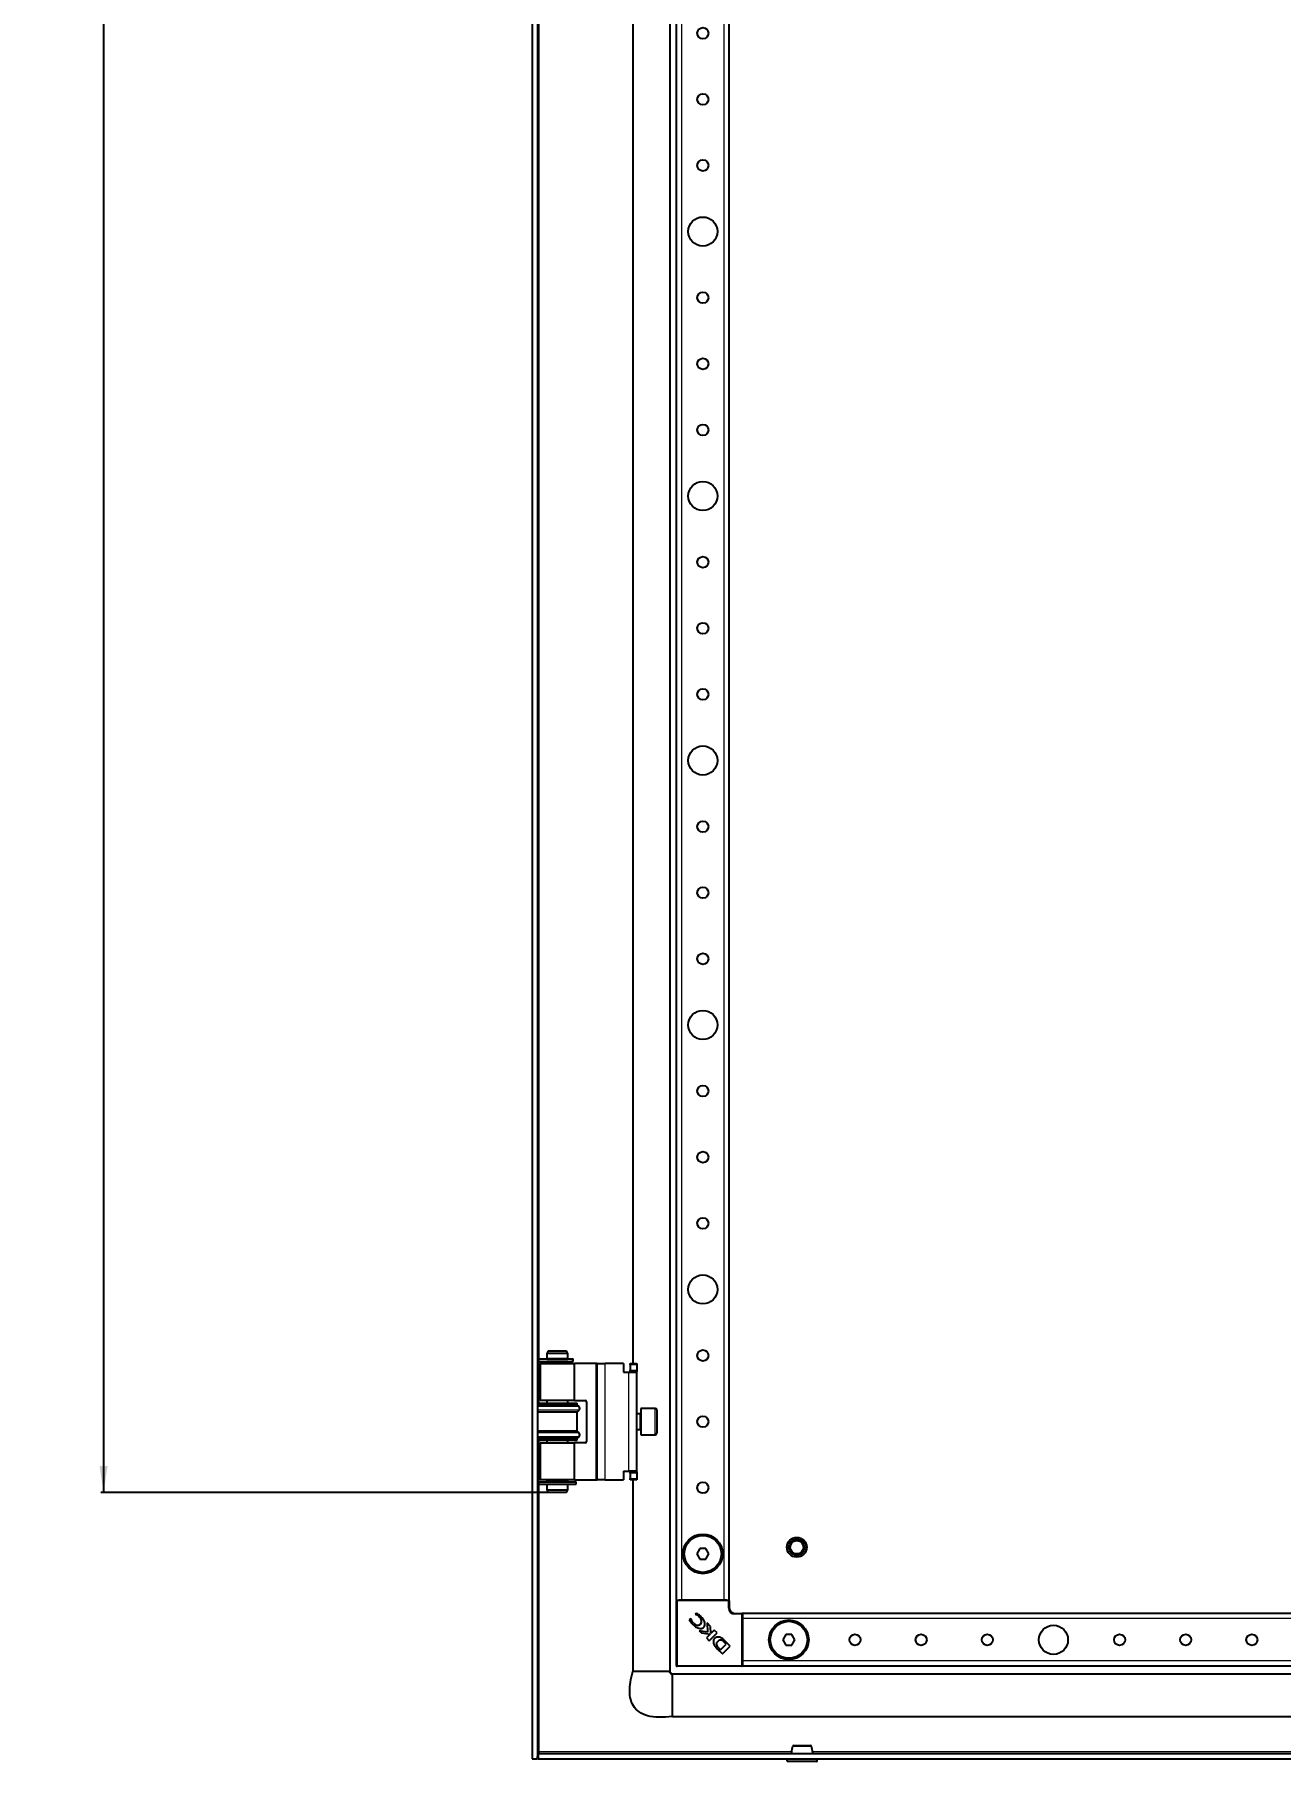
# Model space of a CAD drawing. Header units: millimetres. Extents: x -469 to 1511, y -1228 to 1043.
# Drawn here: x 589 to 1060, y -1101 to -448 of the extents above; entities that cross this region are included whole.
import ezdxf

# ---------------------------------------------------------------- set-up
doc = ezdxf.new("R2010")
doc.units = ezdxf.units.MM
doc.layers.add('FORMAT', color=7, linetype='Continuous')
doc.styles.add('SLDTEXTSTYLE0', font='TXT', dxfattribs={"width": 0.75})
doc.dimstyles.new('SLDDIMSTYLE0', dxfattribs={"dimtxt": 20, "dimasz": 10, "dimexe": 0, "dimexo": 0.0625, "dimgap": 5, "dimtad": 2, "dimdec": 1, "dimrnd": 1e-09, "dimzin": 12, "dimdsep": 46, "dimtxsty": 'SLDTEXTSTYLE0', "dimsah": 1, "dimcen": 0.09, "dimadec": 0, "dimazin": 3, "dimtfac": 1, "dimtofl": 0, "dimtmove": 0, "dimatfit": 3, "dimfxl": 0, "dimfrac": 2, "dimtolj": 1, "dimtzin": 12, "dimarcsym": 0})

# ---------------------------------------------------------------- blocks, each defined once
blk = doc.blocks.new('_D_7')
at = {"layer": 'FORMAT'}
for p, q in [((783.5, 754.27), (614.43, 754.27)), ((615.43, 754.27), (615.43, -999.23)), ((783.5, -999.23), (614.43, -999.23))]:
    blk.add_line(p, q, dxfattribs=at)
for points in [[(615.43, 754.27), (613.89, 744.27), (616.97, 744.27)], [(615.43, -999.23), (616.97, -989.23), (613.89, -989.23)]]:
    blk.add_solid(points, dxfattribs=at)
at = {"layer": 'FORMAT', "insert": (589.65, -163.12), "char_height": 20, "attachment_point": 1, "rotation": 90, "style": 'SLDTEXTSTYLE0'}
blk.add_mtext('1753,5', dxfattribs=at)

msp = doc.modelspace()

# ---------------------------------------------------------------- linework, layer by layer
at = {"color": 7, "linetype": 'Continuous', "lineweight": 25}
for p, q in [((777.43, 855.02), (777.43, -1099.98)), ((779.43, 855.02), (779.43, -1099.98)), ((829.43, 822.02), (829.43, -1066.98)), ((831.93, -1039.98), (831.93, 795.02)), ((851.93, -1039.98), (851.93, 795.02)), ((815.43, -419.48), (815.43, -950.48)), ((783.51, -945.73), (782.93, -946.73)), ((782.93, -946.73), (782.93, -948.73)), ((790.93, -946.73), (782.93, -946.73)), ((783.51, -945.73), (790.35, -945.73)), ((790.93, -946.73), (790.35, -945.73)), ((790.93, -948.73), (790.93, -946.73)), ((779.78, -948.78), (779.78, -949.68)), ((779.78, -948.78), (792.67, -948.78)), ((779.78, -949.68), (792.67, -949.68)), ((780.48, -950.48), (780.48, -964.48)), ((780.48, -950.48), (793.38, -950.48)), ((787.69, -948.73), (782.93, -948.73)), ((782.93, -949.73), (782.93, -950.48)), ((787.69, -949.73), (782.93, -949.73)), ((783.43, -948.73), (783.43, -948.78)), ((783.43, -949.68), (783.43, -949.73)), ((790.93, -948.73), (787.69, -948.73)), ((790.93, -949.73), (787.69, -949.73)), ((790.43, -948.78), (790.43, -948.73)), ((790.43, -949.73), (790.43, -949.68)), ((790.93, -950.48), (790.93, -949.73)), ((792.67, -948.78), (792.76, -948.78)), ((792.67, -949.68), (792.76, -949.68)), ((792.76, -949.68), (792.76, -948.78)), ((792.76, -948.78), (792.97, -948.78)), ((792.76, -949.68), (792.97, -949.68)), ((792.97, -949.68), (792.97, -948.78)), ((793.38, -964.48), (793.38, -950.48)), ((801.48, -950.48), (793.38, -950.48)), ((801.98, -950.48), (801.48, -950.48)), ((801.98, -994.48), (801.98, -950.48)), ((801.98, -950.48), (804.98, -950.48)), ((811.98, -950.48), (804.98, -950.48)), ((811.98, -950.48), (811.98, -953.78)), ((814.48, -950.48), (816.98, -950.48)), ((814.48, -950.98), (814.48, -950.48)), ((814.48, -950.98), (814.48, -952.98)), ((814.48, -953.48), (814.48, -952.98)), ((816.98, -950.48), (816.98, -950.98)), ((816.98, -950.98), (816.98, -952.98)), ((816.98, -952.98), (816.98, -953.48)), ((811.98, -953.78), (813.98, -953.78)), ((813.98, -953.78), (816.98, -953.78)), ((816.98, -953.48), (814.48, -953.48)), ((814.48, -953.48), (814.48, -953.78)), ((816.98, -953.78), (816.98, -953.48)), ((816.98, -991.18), (816.98, -953.78)), ((779.43, -965.48), (794.43, -965.48)), ((794.43, -966.08), (779.43, -966.08)), ((793.38, -964.48), (780.48, -964.48)), ((782.93, -964.48), (782.93, -965.48)), ((790.93, -965.48), (790.93, -964.48)), ((793.38, -964.48), (797.48, -964.48)), ((794.43, -966.08), (794.43, -965.48)), ((795.13, -966.77), (794.43, -966.08)), ((797.98, -964.98), (797.98, -979.98)), ((794.43, -968.88), (779.43, -968.88)), ((794.43, -968.88), (795.13, -968.19)), ((794.43, -976.08), (794.43, -968.88)), ((818.23, -969.48), (816.98, -969.48)), ((823.88, -967.48), (818.48, -967.48)), ((818.48, -967.48), (818.48, -977.48)), ((824.48, -968.08), (824.48, -976.88)), ((794.43, -976.08), (779.43, -976.08)), ((794.43, -978.88), (779.43, -978.88)), ((779.43, -979.48), (794.43, -979.48)), ((782.93, -979.48), (782.93, -980.48)), ((790.93, -980.48), (790.93, -979.48)), ((795.13, -976.76), (794.43, -976.08)), ((794.43, -978.88), (795.13, -978.19)), ((794.43, -979.48), (794.43, -978.88)), ((816.98, -975.48), (818.23, -975.48)), ((818.48, -977.48), (823.88, -977.48)), ((780.48, -980.48), (780.48, -994.48)), ((780.48, -980.48), (793.38, -980.48)), ((793.38, -994.48), (793.38, -980.48)), ((797.48, -980.48), (793.38, -980.48)), ((811.98, -991.18), (813.98, -991.18)), ((811.98, -991.18), (811.98, -994.48)), ((816.98, -991.18), (813.98, -991.18)), ((814.48, -991.18), (814.48, -991.48)), ((814.48, -991.48), (816.98, -991.48)), ((814.48, -991.98), (814.48, -991.48)), ((814.48, -991.98), (814.48, -993.98)), ((816.98, -991.48), (816.98, -991.18)), ((816.98, -991.48), (816.98, -991.98)), ((816.98, -991.98), (816.98, -993.98)), ((779.78, -995.28), (779.78, -996.18)), ((779.78, -995.28), (794.08, -995.28)), ((779.78, -996.18), (794.08, -996.18)), ((793.38, -994.48), (780.48, -994.48)), ((782.93, -994.48), (782.93, -995.23)), ((787.69, -995.23), (782.93, -995.23)), ((782.93, -996.23), (782.93, -998.23)), ((787.69, -996.23), (782.93, -996.23)), ((782.93, -998.23), (783.51, -999.23)), ((782.93, -998.23), (787.69, -998.23)), ((783.43, -995.23), (783.43, -995.28)), ((783.43, -996.18), (783.43, -996.23)), ((790.93, -995.23), (787.69, -995.23)), ((790.93, -996.23), (787.69, -996.23)), ((787.69, -998.23), (790.93, -998.23)), ((790.35, -999.23), (790.93, -998.23)), ((790.43, -995.28), (790.43, -995.23)), ((790.43, -996.23), (790.43, -996.18)), ((790.93, -995.23), (790.93, -994.48)), ((790.93, -998.23), (790.93, -996.23)), ((793.38, -994.48), (801.48, -994.48)), ((794.08, -996.18), (794.08, -995.28)), ((801.48, -994.48), (801.98, -994.48)), ((804.98, -994.48), (801.98, -994.48)), ((804.98, -994.48), (811.98, -994.48)), ((814.48, -994.48), (814.48, -993.98)), ((816.98, -994.48), (814.48, -994.48)), ((815.43, -994.48), (815.43, -1066.98)), ((816.98, -993.98), (816.98, -994.48)), ((787.58, -999.23), (783.51, -999.23)), ((790.35, -999.23), (787.58, -999.23)), ((840.78, -1020.48), (839.62, -1022.48)), ((839.62, -1022.48), (840.78, -1024.48)), ((843.09, -1020.48), (840.78, -1020.48)), ((840.78, -1024.48), (843.09, -1024.48)), ((844.24, -1022.48), (843.09, -1020.48)), ((843.09, -1024.48), (844.24, -1022.48)), ((832.23, -1039.98), (831.93, -1039.98)), ((831.93, -1064.68), (831.93, -1040.28)), ((832.23, -1039.98), (832.88, -1039.98)), ((833.93, -1039.98), (832.88, -1039.98)), ((849.93, -1039.98), (833.93, -1039.98)), ((850.99, -1039.98), (849.93, -1039.98)), ((850.99, -1039.98), (851.63, -1039.98)), ((851.93, -1039.98), (851.63, -1039.98)), ((851.93, -1040.28), (851.93, -1042.98)), ((837.48, -1047.04), (836.79, -1047.38)), ((837.61, -1047.18), (837.48, -1047.04)), ((839.56, -1044.98), (839.05, -1045.23)), ((839.05, -1045.23), (839.16, -1045.34)), ((843.52, -1048.61), (843.7, -1052.08)), ((844.81, -1049.89), (843.52, -1048.61)), ((844.98, -1052.55), (844.81, -1049.89)), ((846.22, -1051.31), (844.98, -1052.55)), ((847.28, -1052.37), (846.22, -1051.31)), ((853.93, -1044.98), (856.63, -1044.98)), ((1236.93, -1044.98), (856.93, -1044.98)), ((856.93, -1044.98), (856.93, -1045.28)), ((856.93, -1045.28), (856.93, -1045.93)), ((856.93, -1045.93), (856.93, -1046.98)), ((856.93, -1046.98), (856.93, -1062.98)), ((840.6, -1051.61), (841.4, -1052.4)), ((843.7, -1052.08), (840.6, -1051.61)), ((841.4, -1052.4), (844.66, -1052.89)), ((844.66, -1052.89), (843.27, -1054.28)), ((843.27, -1054.28), (844.32, -1055.33)), ((844.32, -1055.33), (847.28, -1052.37)), ((848.62, -1058.81), (850.8, -1056.63)), ((849.33, -1060.33), (852.28, -1057.37)), ((850.8, -1056.63), (850.13, -1055.97)), ((850.4, -1055.48), (850.38, -1055.46)), ((852.28, -1057.37), (850.4, -1055.48)), ((873.28, -1052.98), (872.12, -1054.98)), ((872.12, -1054.98), (873.28, -1056.98)), ((875.59, -1052.98), (873.28, -1052.98)), ((873.28, -1056.98), (875.59, -1056.98)), ((876.74, -1054.98), (875.59, -1052.98)), ((875.59, -1056.98), (876.74, -1054.98)), ((847.33, -1058.34), (849.33, -1060.33)), ((847.88, -1058.09), (848.62, -1058.81)), ((856.93, -1062.98), (856.93, -1064.03)), ((856.93, -1064.03), (856.93, -1064.68)), ((1236.93, -1067.98), (830.43, -1067.98)), ((856.63, -1064.98), (832.23, -1064.98)), ((856.93, -1064.68), (856.93, -1064.98)), ((1236.93, -1064.98), (856.93, -1064.98)), ((830.43, -1083.98), (1318.43, -1083.98)), ((777.43, -1099.98), (779.43, -1099.98)), ((779.73, -1097.98), (779.73, -1099.98)), ((779.73, -1097.98), (1369.13, -1097.98)), ((779.73, -1099.98), (1369.13, -1099.98)), ((779.84, -1097.98), (780.03, -1097.38)), ((873.68, -1099.98), (873.68, -1100.73)), ((876.42, -1100.98), (873.93, -1100.98)), ((884.93, -1100.98), (876.42, -1100.98)), ((885.18, -1100.73), (885.18, -1099.98))]:
    msp.add_line(p, q, dxfattribs=at)
at = {"color": 8, "linetype": 'Continuous', "lineweight": 18}
for p, q in [((833.93, -1039.98), (833.93, 795.02)), ((849.93, -1039.98), (849.93, 795.02)), ((780.03, -948.78), (780.03, -421.18)), ((780.03, -965.48), (780.03, -949.68)), ((792.67, -948.78), (792.67, -949.68)), ((801.48, -950.48), (801.48, -994.48)), ((804.98, -994.48), (804.98, -950.48)), ((816.98, -950.98), (814.48, -950.98)), ((814.48, -952.98), (816.98, -952.98)), ((813.98, -991.18), (813.98, -953.78)), ((795.13, -966.77), (779.43, -966.77)), ((795.13, -968.19), (779.43, -968.19)), ((818.23, -969.89), (818.23, -969.48)), ((818.23, -975.48), (818.23, -969.89)), ((823.88, -977.48), (823.88, -967.48)), ((795.13, -976.76), (779.43, -976.76)), ((795.13, -978.19), (779.43, -978.19)), ((780.03, -995.28), (780.03, -979.48)), ((816.98, -991.98), (814.48, -991.98)), ((780.03, -1097.38), (780.03, -996.18)), ((814.48, -993.98), (816.98, -993.98)), ((831.93, -1040.28), (832.23, -1040.28)), ((832.23, -1039.98), (832.23, -1040.28)), ((832.23, -1040.28), (832.23, -1064.68)), ((851.63, -1040.28), (832.23, -1040.28)), ((851.63, -1039.98), (851.63, -1040.28)), ((851.63, -1042.98), (851.63, -1040.28)), ((851.63, -1040.28), (851.93, -1040.28)), ((851.93, -1042.98), (851.63, -1042.98)), ((853.93, -1044.98), (853.93, -1045.28)), ((856.63, -1045.28), (853.93, -1045.28)), ((856.63, -1044.98), (856.63, -1045.28)), ((856.63, -1064.68), (856.63, -1045.28)), ((856.63, -1045.28), (856.93, -1045.28)), ((1236.93, -1046.98), (856.93, -1046.98)), ((1236.93, -1062.98), (856.93, -1062.98)), ((832.23, -1064.68), (831.93, -1064.68)), ((832.23, -1064.68), (856.63, -1064.68)), ((832.23, -1064.68), (832.23, -1064.98)), ((856.63, -1064.68), (856.63, -1064.98)), ((856.63, -1064.68), (856.93, -1064.68)), ((875.46, -1097.38), (780.03, -1097.38)), ((873.68, -1100.73), (876.29, -1100.73)), ((876.29, -1100.73), (885.18, -1100.73)), ((1265.46, -1097.38), (883.4, -1097.38))]:
    msp.add_line(p, q, dxfattribs=at)
at = {"color": 7, "linetype": 'Continuous', "lineweight": 25}
for centre, radius in [((841.93, -447.48), 2.1), ((841.93, -472.48), 2.1), ((841.93, -497.48), 2.1), ((841.93, -522.48), 5.5), ((841.93, -547.48), 2.1), ((841.93, -572.48), 2.1), ((841.93, -597.48), 2.1), ((841.93, -622.48), 5.5), ((841.93, -647.48), 2.1), ((841.93, -672.48), 2.1), ((841.93, -697.48), 2.1), ((841.93, -722.48), 5.5), ((841.93, -747.48), 2.1), ((841.93, -772.48), 2.1), ((841.93, -797.48), 2.1), ((841.93, -822.48), 5.5), ((841.93, -847.48), 2.1), ((841.93, -872.48), 2.1), ((841.93, -897.48), 2.1), ((841.93, -922.48), 5.5), ((841.93, -947.48), 2.1), ((841.93, -972.48), 2.1), ((841.93, -997.48), 2.1), ((841.93, -1022.48), 7.5), ((841.93, -1022.48), 7), ((877.43, -1019.98), 3.75), ((877.43, -1019.98), 3), ((877.43, -1019.98), 2.5), ((874.43, -1054.98), 7.5), ((874.43, -1054.98), 7), ((974.43, -1054.98), 5.5), ((899.43, -1054.98), 2.1), ((924.43, -1054.98), 2.1), ((949.43, -1054.98), 2.1), ((999.43, -1054.98), 2.1), ((1024.43, -1054.98), 2.1), ((1049.43, -1054.98), 2.1)]:
    msp.add_circle(centre, radius, dxfattribs=at)
for centre, radius, start, end in [((797.48, -964.98), 0.5, 0, 90), ((794.43, -967.48), 1, 314.427, 45.573), ((818.23, -969.23), 0.25, 270, 0), ((823.88, -968.08), 0.6, 0, 90), ((794.43, -977.48), 1, 314.427, 45.573), ((818.23, -975.73), 0.25, 360, 90), ((823.88, -976.88), 0.6, 270, 360), ((797.48, -979.98), 0.5, 270, 0), ((832.23, -1040.28), 0.3, 90, 180), ((851.63, -1040.28), 0.3, 0, 90), ((853.93, -1042.98), 2, 180, 270), ((839.93, -1047.47), 1.97, 218.45405, 305.887), ((839.53, -1047.91), 1.94, 323.30966, 52.34638), ((856.63, -1045.28), 0.3, 0, 90), ((850.54, -1054.68), 4.87, 200.34448, 228.77765), ((852.35, -1053.9), 6.12, 216.98881, 223.07444), ((832.23, -1064.68), 0.3, 180, 270), ((856.63, -1064.68), 0.3, 270, 0), ((876.32, -1095.48), 0.5, 89.96367, 164.83397), ((882.54, -1095.48), 0.5, 15.24646, 90.04596), ((873.93, -1100.73), 0.25, 180, 270), ((884.93, -1100.73), 0.25, 270, 0)]:
    msp.add_arc(centre, radius, start, end, dxfattribs=at)
at = {"color": 8, "linetype": 'Continuous', "lineweight": 18}
msp.add_arc((853.93, -1042.98), 2.3, 180, 270, dxfattribs=at)
at = {"color": 7, "linetype": 'Continuous', "lineweight": 25}
for points, knots in [([(836.79, -1047.38), (836.97, -1047.71), (837.31, -1048.34), (837.8, -1048.87), (838.03, -1049.11)], [0, 0, 0, 0, 0.5368, 1, 1, 1, 1]), ([(838.39, -1048.69), (838.17, -1048.43), (837.79, -1047.99), (837.67, -1047.42), (837.61, -1047.18)], [0, 0, 0, 0, 0.579608, 1, 1, 1, 1]), ([(838.03, -1049.11), (838.4, -1049.44), (839.09, -1050.05), (840.26, -1050.6), (841.21, -1050.74), (841.85, -1050.59), (842.08, -1050.4), (842.19, -1050.31)], [0, 0, 0, 0, 0.315674, 0.58952, 0.813199, 0.909026, 1, 1, 1, 1]), ([(839.16, -1045.34), (839.47, -1045.48), (840.04, -1045.75), (840.5, -1046.17), (840.71, -1046.37)], [0, 0, 0, 0, 0.547643, 1, 1, 1, 1]), ([(841.07, -1046.08), (840.8, -1045.84), (840.34, -1045.41), (839.79, -1045.11), (839.56, -1044.98)], [0, 0, 0, 0, 0.5776526, 1, 1, 1, 1]), ([(842.19, -1050.31), (842.33, -1050.15), (842.61, -1049.82), (842.78, -1049.12), (842.65, -1048.24), (842.08, -1047.17), (841.44, -1046.48), (841.07, -1046.08)], [0, 0, 0, 0, 0.130532, 0.266031, 0.423997, 0.666819, 1, 1, 1, 1]), ([(849.05, -1054.33), (848.84, -1054.22), (848.46, -1054.01), (847.82, -1053.9), (847.23, -1053.94), (846.69, -1054.14), (846.26, -1054.5), (845.97, -1055.01), (845.85, -1055.67), (845.93, -1056.12), (845.98, -1056.37)], [0, 0, 0, 0, 0.1380907, 0.2654555, 0.3840134, 0.4961027, 0.6057595, 0.7197905, 0.8476619, 1, 1, 1, 1]), ([(847.55, -1055.6), (847.46, -1055.7), (847.29, -1055.87), (847.11, -1056.15), (847.02, -1056.42), (847.02, -1056.75), (847.17, -1057.15), (847.36, -1057.43), (847.46, -1057.59)], [0, 0, 0, 0, 0.176808, 0.319231, 0.43938, 0.552395, 0.749205, 1, 1, 1, 1]), ([(850.13, -1055.97), (849.93, -1055.78), (849.56, -1055.43), (849.02, -1055.1), (848.57, -1055.04), (848.23, -1055.11), (847.88, -1055.3), (847.66, -1055.49), (847.55, -1055.6)], [0, 0, 0, 0, 0.274676, 0.503042, 0.607381, 0.716579, 0.843412, 1, 1, 1, 1]), ([(849.89, -1055.01), (849.74, -1054.87), (849.48, -1054.63), (849.18, -1054.42), (849.05, -1054.33)], [0, 0, 0, 0, 0.55183, 1, 1, 1, 1]), ([(850.38, -1055.46), (850.3, -1055.39), (850.14, -1055.23), (849.98, -1055.08), (849.89, -1055.01)], [0, 0, 0, 0, 0.486421, 1, 1, 1, 1]), ([(830.43, -1083.98), (828.7, -1084.15), (825.57, -1084.45), (821.24, -1083.93), (817.81, -1082.51), (815.59, -1080.19), (814.51, -1077.42), (814.19, -1074.38), (814.48, -1070.81), (815.1, -1068.33), (815.43, -1066.98)], [0, 0, 0, 0, 0.1767131, 0.3209108, 0.4403077, 0.5483696, 0.6373998, 0.7388783, 0.8585434, 1, 1, 1, 1]), ([(829.32, -1066.98), (829.29, -1066.98), (829.2, -1066.98), (828.75, -1066.98), (828.45, -1066.98)], [0, 0, 0, 0, 0.350861, 1, 1, 1, 1]), ([(830.43, -1068.14), (830.33, -1068.13), (830.19, -1068.11), (830.04, -1068.04), (829.96, -1067.98), (829.9, -1067.92), (829.86, -1067.85), (829.83, -1067.77), (829.76, -1067.6), (829.59, -1067.52), (829.44, -1067.29), (829.41, -1067.09), (829.4, -1066.98)], [0, 0, 0, 0, 0.146823, 0.202041, 0.247643, 0.28691, 0.323569, 0.360785, 0.40083, 0.628513, 0.79432, 1, 1, 1, 1]), ([(829.43, -1066.98), (829.58, -1067.2), (829.85, -1067.61), (830.25, -1067.87), (830.43, -1067.98)], [0, 0, 0, 0, 0.561561, 1, 1, 1, 1]), ([(830.43, -1083.98), (830.43, -1083.86), (830.43, -1083.62), (830.43, -1081.77), (830.43, -1079.12), (830.43, -1075.98), (830.43, -1072.83), (830.43, -1070.22), (830.43, -1068.59), (830.43, -1068.37), (830.43, -1068.3)], [0, 0, 0, 0, 0.133856, 0.267712, 0.401568, 0.535424, 0.66928, 0.803137, 0.936993, 1, 1, 1, 1]), ([(875.84, -1095.33), (875.65, -1096.07), (875.43, -1096.93), (875.41, -1097.85), (875.41, -1097.98)], [0, 0, 0, 0, 0.85815, 1, 1, 1, 1]), ([(876.36, -1094.98), (876.35, -1094.98), (876.3, -1094.98), (876.58, -1094.98), (877.1, -1094.98), (877.82, -1094.98), (878.67, -1094.98), (879.74, -1094.98), (880.76, -1094.98), (881.65, -1094.98), (882.26, -1094.98), (882.55, -1094.98), (882.51, -1094.98), (882.5, -1094.98)], [0, 0, 0, 0, 0.03384, 0.141254, 0.248698, 0.315774, 0.423314, 0.530846, 0.63821, 0.745706, 0.853372, 0.960917, 1, 1, 1, 1]), ([(883.45, -1097.98), (883.45, -1097.85), (883.43, -1096.93), (883.21, -1096.07), (883.02, -1095.33)], [0, 0, 0, 0, 0.14185, 1, 1, 1, 1]), ([(779.43, -1099.98), (779.46, -1099.55), (779.49, -1098.99), (779.69, -1098.43), (779.73, -1098.3)], [0, 0, 0, 0, 0.773459, 1, 1, 1, 1]), ([(780.03, -1097.38), (779.98, -1097.54), (779.93, -1097.69), (779.83, -1097.91), (779.78, -1097.98), (779.73, -1097.98)], [0, 0, 0, 0, 0.5, 0.5, 1, 1, 1, 1])]:
    msp.add_open_spline(points, degree=3, knots=knots, dxfattribs=at)
for points in [[(816.41, -1066.98), (816.13, -1066.98), (815.56, -1066.98), (815.47, -1066.98), (815.43, -1066.98)], [(818.86, -1066.98), (818.38, -1066.98), (817.4, -1066.98), (816.74, -1066.98), (816.41, -1066.98)], [(822.43, -1066.98), (821.8, -1066.98), (820.55, -1066.98), (819.42, -1066.98), (818.86, -1066.98)], [(826, -1066.98), (825.44, -1066.98), (824.31, -1066.98), (823.06, -1066.98), (822.43, -1066.98)], [(828.45, -1066.98), (828.12, -1066.98), (827.46, -1066.98), (826.49, -1066.98), (826, -1066.98)]]:
    msp.add_open_spline(points, degree=3, dxfattribs=at)
at = {"color": 8, "linetype": 'Continuous', "lineweight": 18}
msp.add_open_spline([(882.98, -1095.36), (882.99, -1095.36), (883.04, -1095.36), (882.7, -1095.36), (881.99, -1095.36), (880.97, -1095.36), (879.79, -1095.36), (878.56, -1095.36), (877.57, -1095.36), (876.74, -1095.36), (876.14, -1095.36), (875.82, -1095.36), (875.87, -1095.36), (875.88, -1095.36)], degree=3, knots=[0, 0, 0, 0, 0.038891, 0.14638, 0.253973, 0.361383, 0.468681, 0.576165, 0.683665, 0.750707, 0.858068, 0.965424, 1, 1, 1, 1], dxfattribs=at)

# ---------------------------------------------------------------- dimensions: what is measured, and where the dimension line sits
at = {"layer": 'FORMAT'}
dim = msp.add_linear_dim(base=(615.43, -999.23), p1=(783.51, 754.27), p2=(783.51, -999.23), angle=90, dimstyle='SLDDIMSTYLE0', dxfattribs=at)
dim.commit()
dim.dimension.update_dxf_attribs({"geometry": '_D_7', "text_midpoint": (615.43, -122.48), "dimtype": 160})

doc.saveas('drawing.dxf')
